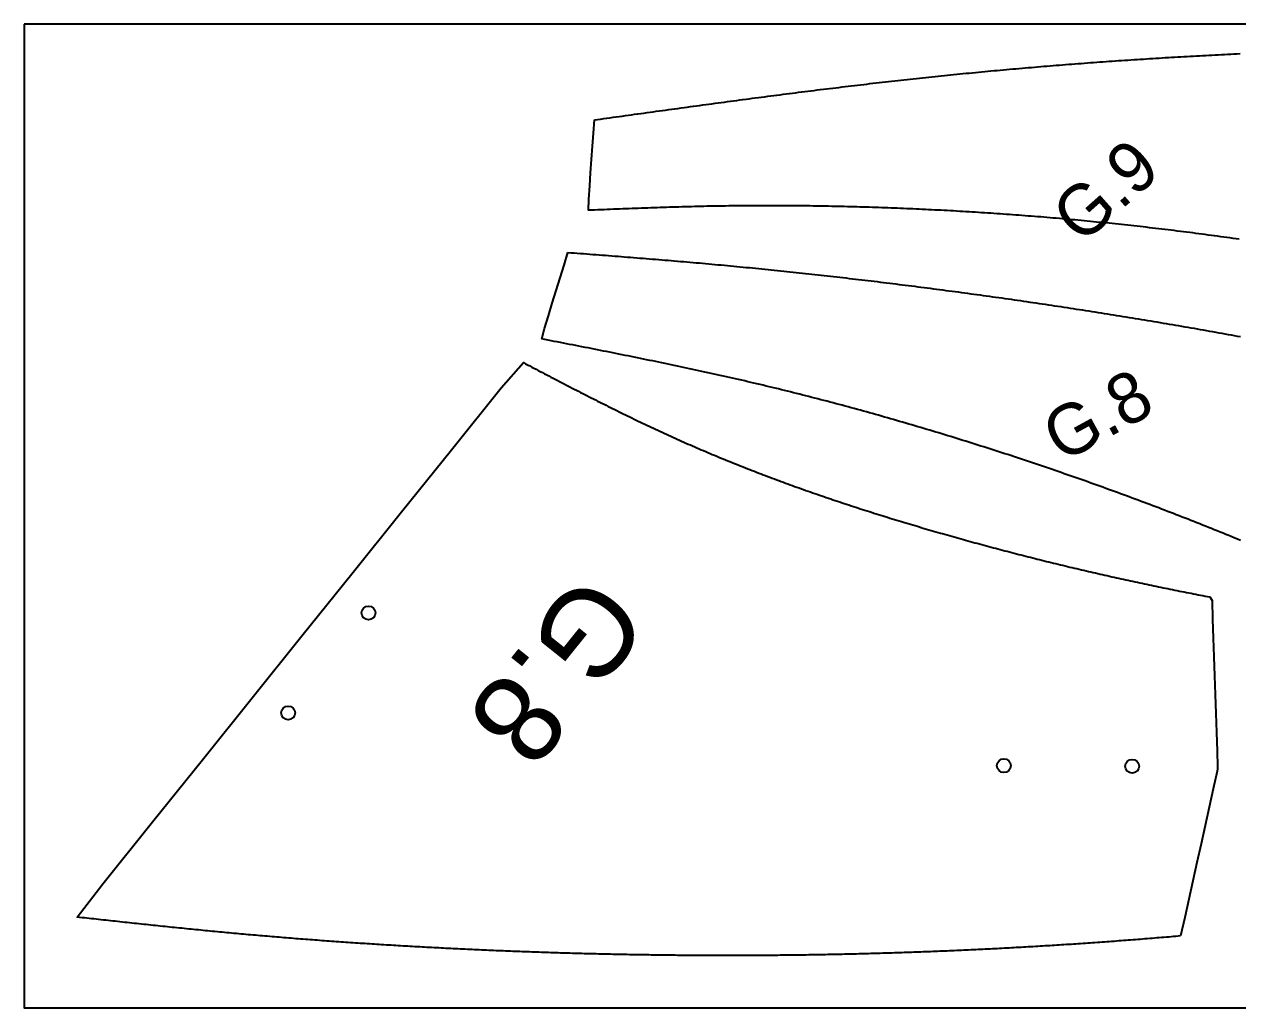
# Model space of a CAD drawing. Extents: x 2 to 322, y 1 to 49.
# Drawn here: x 228.1 to 284.9, y 0.7 to 46.7 of the extents above; entities that cross this region are included whole.
import ezdxf

# ---------------------------------------------------------------- set-up
doc = ezdxf.new("R2010")
doc.units = 0
doc.layers.get('0').update_dxf_attribs({"linetype": 'CONTINUOUS'})
for name, color, linetype in [('ANNOTATION', 7, 'CONTINUOUS'), ('CUT_SHEET', 1, 'CONTINUOUS'), ('DRILLING', 3, 'CONTINUOUS')]:
    doc.layers.add(name, color=color, linetype=linetype)
doc.styles.add('TW_CEN_MT', font='txt')

# ---------------------------------------------------------------- blocks, each defined once
blk = doc.blocks.new('*U13')
at = {"layer": 'ANNOTATION', "color": 7, "style": 'TW_CEN_MT'}
blk.add_text('G.8', height=4.1481, rotation=231.214, dxfattribs=at).set_placement((254.249, 21.288))
blk = doc.blocks.new('*U18')
at = {"layer": 'ANNOTATION', "color": 7, "style": 'TW_CEN_MT'}
blk.add_text('G.8', height=2.3704, rotation=28.6294, dxfattribs=at).set_placement((276.64, 26.202))
blk = doc.blocks.new('*U19')
at = {"layer": 'ANNOTATION', "color": 7, "style": 'TW_CEN_MT'}
blk.add_text('G.9', height=2.3704, rotation=41.4972, dxfattribs=at).set_placement((277.559, 36.39))

msp = doc.modelspace()

# ---------------------------------------------------------------- linework, layer by layer
for points in [[(254.789, 42.2698, 0), (254.934, 42.29, 0), (255.078, 42.3101, 0), (255.223, 42.3302, 0), (255.367, 42.3504, 0), (255.512, 42.3705, 0), (255.657, 42.3907, 0), (255.801, 42.4108, 0), (255.946, 42.4309, 0), (256.091, 42.451, 0), (256.235, 42.4711, 0), (256.38, 42.4912, 0), (256.525, 42.5113, 0), (256.669, 42.5314, 0), (256.814, 42.5515, 0), (256.959, 42.5715, 0), (257.103, 42.5916, 0), (257.248, 42.6116, 0), (257.393, 42.6316, 0), (257.537, 42.6516, 0), (257.682, 42.6716, 0), (257.827, 42.6916, 0), (257.971, 42.7116, 0), (258.116, 42.7315, 0), (258.261, 42.7514, 0), (258.405, 42.7713, 0), (258.55, 42.7912, 0), (258.695, 42.811, 0), (258.839, 42.8309, 0), (258.984, 42.8507, 0), (259.129, 42.8705, 0), (259.274, 42.8902, 0), (259.418, 42.91, 0), (259.563, 42.9297, 0), (259.708, 42.9494, 0), (259.852, 42.969, 0), (259.997, 42.9886, 0), (260.142, 43.0082, 0), (260.286, 43.0278, 0), (260.431, 43.0473, 0), (260.576, 43.0668, 0), (260.721, 43.0863, 0), (260.865, 43.1057, 0), (261.01, 43.1251, 0), (261.155, 43.1445, 0), (261.3, 43.1638, 0), (261.444, 43.1831, 0), (261.589, 43.2024, 0), (261.734, 43.2216, 0), (261.879, 43.2407, 0), (262.023, 43.2599, 0), (262.168, 43.279, 0), (262.313, 43.298, 0), (262.458, 43.317, 0), (262.602, 43.336, 0), (262.747, 43.3549, 0), (262.892, 43.3738, 0), (263.037, 43.3926, 0), (263.182, 43.4114, 0), (263.326, 43.4301, 0), (263.471, 43.4488, 0), (263.616, 43.4674, 0), (263.761, 43.486, 0), (263.906, 43.5046, 0), (264.051, 43.523, 0), (264.195, 43.5415, 0), (264.34, 43.5598, 0), (264.485, 43.5782, 0), (264.63, 43.5964, 0), (264.775, 43.6146, 0), (264.92, 43.6328, 0), (265.065, 43.6509, 0), (265.21, 43.6689, 0), (265.354, 43.6869, 0), (265.499, 43.7048, 0), (265.644, 43.7226, 0), (265.789, 43.7404, 0), (265.934, 43.7582, 0), (266.079, 43.7758, 0), (266.224, 43.7934, 0), (266.369, 43.811, 0), (266.514, 43.8284, 0), (266.659, 43.8458, 0), (266.804, 43.8632, 0), (266.949, 43.8804, 0), (267.094, 43.8976, 0), (267.239, 43.9147, 0), (267.384, 43.9318, 0), (267.529, 43.9488, 0), (267.674, 43.9657, 0), (267.819, 43.9825, 0), (267.964, 43.9993, 0), (268.109, 44.016, 0), (268.254, 44.0326, 0), (268.399, 44.0491, 0), (268.544, 44.0656, 0), (268.689, 44.082, 0), (268.834, 44.0983, 0), (268.979, 44.1145, 0), (269.124, 44.1306, 0), (269.269, 44.1467, 0), (269.415, 44.1626, 0), (269.56, 44.1785, 0), (269.705, 44.1943, 0), (269.85, 44.2101, 0), (269.995, 44.2257, 0), (270.14, 44.2412, 0), (270.285, 44.2567, 0), (270.431, 44.2721, 0), (270.576, 44.2874, 0), (270.721, 44.3025, 0), (270.866, 44.3176, 0), (271.011, 44.3327, 0), (271.157, 44.3476, 0), (271.302, 44.3624, 0), (271.447, 44.3771, 0), (271.592, 44.3918, 0), (271.738, 44.4063, 0), (271.883, 44.4208, 0), (272.028, 44.4351, 0), (272.174, 44.4494, 0), (272.319, 44.4636, 0), (272.464, 44.4777, 0), (272.61, 44.4917, 0), (272.755, 44.5056, 0), (272.9, 44.5194, 0), (273.046, 44.5332, 0), (273.191, 44.5468, 0), (273.336, 44.5604, 0), (273.482, 44.5738, 0), (273.627, 44.5872, 0), (273.773, 44.6005, 0), (273.918, 44.6137, 0), (274.063, 44.6268, 0), (274.209, 44.6398, 0), (274.354, 44.6528, 0), (274.5, 44.6656, 0), (274.645, 44.6783, 0), (274.791, 44.691, 0), (274.936, 44.7036, 0), (275.082, 44.7161, 0), (275.227, 44.7285, 0), (275.373, 44.7408, 0), (275.518, 44.753, 0), (275.664, 44.7652, 0), (275.809, 44.7772, 0), (275.955, 44.7892, 0), (276.1, 44.8011, 0), (276.246, 44.8129, 0), (276.391, 44.8246, 0), (276.537, 44.8362, 0), (276.682, 44.8477, 0), (276.828, 44.8592, 0), (276.974, 44.8705, 0), (277.119, 44.8818, 0), (277.265, 44.893, 0), (277.41, 44.9041, 0), (277.556, 44.9151, 0), (277.702, 44.9261, 0), (277.847, 44.9369, 0), (277.993, 44.9477, 0), (278.139, 44.9584, 0), (278.284, 44.969, 0), (278.43, 44.9795, 0), (278.576, 44.9899, 0), (278.721, 45.0003, 0), (278.867, 45.0105, 0), (279.013, 45.0207, 0), (279.158, 45.0308, 0), (279.304, 45.0408, 0), (279.45, 45.0507, 0), (279.595, 45.0606, 0), (279.741, 45.0704, 0), (279.887, 45.08, 0), (280.032, 45.0896, 0), (280.178, 45.0992, 0), (280.324, 45.1086, 0), (280.47, 45.1179, 0), (280.615, 45.1272, 0), (280.761, 45.1364, 0), (280.907, 45.1455, 0), (281.053, 45.1546, 0), (281.199, 45.1635, 0), (281.344, 45.1724, 0), (281.49, 45.1812, 0), (281.636, 45.1899, 0), (281.782, 45.1985, 0), (281.927, 45.207, 0), (282.073, 45.2155, 0), (282.219, 45.2239, 0), (282.365, 45.2322, 0), (282.511, 45.2404, 0), (282.656, 45.2486, 0), (282.802, 45.2566, 0), (282.948, 45.2646, 0), (283.094, 45.2726, 0), (283.24, 45.2804, 0), (283.386, 45.2881, 0), (283.532, 45.2958, 0), (283.677, 45.3034, 0), (283.823, 45.3109, 0), (283.969, 45.3184, 0), (284.115, 45.3257, 0), (284.261, 45.333, 0), (284.407, 45.3402, 0), (284.553, 45.3474, 0), (284.698, 45.3544, 0), (284.844, 45.3614, 0), (284.99, 45.3683, 0)], [(284.951, 36.6848, 0), (284.807, 36.7055, 0), (284.662, 36.7261, 0), (284.518, 36.7466, 0), (284.373, 36.7669, 0), (284.228, 36.7871, 0), (284.084, 36.8071, 0), (283.939, 36.827, 0), (283.794, 36.8467, 0), (283.65, 36.8663, 0), (283.505, 36.8858, 0), (283.36, 36.9051, 0), (283.215, 36.9242, 0), (283.07, 36.9433, 0), (282.926, 36.9622, 0), (282.781, 36.9809, 0), (282.636, 36.9995, 0), (282.491, 37.018, 0), (282.346, 37.0363, 0), (282.201, 37.0545, 0), (282.056, 37.0725, 0), (281.911, 37.0904, 0), (281.766, 37.1082, 0), (281.621, 37.1258, 0), (281.476, 37.1433, 0), (281.331, 37.1606, 0), (281.186, 37.1778, 0), (281.041, 37.1949, 0), (280.896, 37.2118, 0), (280.751, 37.2285, 0), (280.606, 37.2452, 0), (280.461, 37.2617, 0), (280.315, 37.278, 0), (280.17, 37.2943, 0), (280.025, 37.3103, 0), (279.88, 37.3263, 0), (279.735, 37.3421, 0), (279.59, 37.3577, 0), (279.444, 37.3733, 0), (279.299, 37.3886, 0), (279.154, 37.4039, 0), (279.008, 37.419, 0), (278.863, 37.434, 0), (278.718, 37.4488, 0), (278.573, 37.4635, 0), (278.427, 37.4781, 0), (278.282, 37.4925, 0), (278.136, 37.5068, 0), (277.991, 37.5209, 0), (277.846, 37.5349, 0), (277.7, 37.5488, 0), (277.555, 37.5625, 0), (277.409, 37.5761, 0), (277.264, 37.5896, 0), (277.119, 37.6029, 0), (276.973, 37.6161, 0), (276.828, 37.6291, 0), (276.682, 37.642, 0), (276.537, 37.6548, 0), (276.391, 37.6674, 0), (276.245, 37.68, 0), (276.1, 37.6923, 0), (275.954, 37.7046, 0), (275.809, 37.7167, 0), (275.663, 37.7286, 0), (275.518, 37.7405, 0), (275.372, 37.7521, 0), (275.226, 37.7637, 0), (275.081, 37.7751, 0), (274.935, 37.7864, 0), (274.789, 37.7976, 0), (274.644, 37.8086, 0), (274.498, 37.8195, 0), (274.352, 37.8302, 0), (274.207, 37.8408, 0), (274.061, 37.8513, 0), (273.915, 37.8617, 0), (273.77, 37.8719, 0), (273.624, 37.882, 0), (273.478, 37.8919, 0), (273.332, 37.9017, 0), (273.187, 37.9114, 0), (273.041, 37.921, 0), (272.895, 37.9304, 0), (272.749, 37.9397, 0), (272.604, 37.9488, 0), (272.458, 37.9579, 0), (272.312, 37.9668, 0), (272.166, 37.9755, 0), (272.02, 37.9841, 0), (271.875, 37.9926, 0), (271.729, 38.001, 0), (271.583, 38.0092, 0), (271.437, 38.0173, 0), (271.291, 38.0253, 0), (271.145, 38.0331, 0), (270.999, 38.0408, 0), (270.854, 38.0484, 0), (270.708, 38.0558, 0), (270.562, 38.0631, 0), (270.416, 38.0703, 0), (270.27, 38.0774, 0), (270.124, 38.0843, 0), (269.978, 38.0911, 0), (269.832, 38.0977, 0), (269.686, 38.1043, 0), (269.54, 38.1107, 0), (269.395, 38.1169, 0), (269.249, 38.1231, 0), (269.103, 38.1291, 0), (268.957, 38.1349, 0), (268.811, 38.1407, 0), (268.665, 38.1463, 0), (268.519, 38.1517, 0), (268.373, 38.1571, 0), (268.227, 38.1623, 0), (268.081, 38.1673, 0), (267.935, 38.1723, 0), (267.789, 38.1771, 0), (267.643, 38.1817, 0), (267.497, 38.1862, 0), (267.351, 38.1906, 0), (267.205, 38.1949, 0), (267.059, 38.199, 0), (266.913, 38.203, 0), (266.767, 38.2068, 0), (266.621, 38.2105, 0), (266.475, 38.214, 0), (266.329, 38.2175, 0), (266.183, 38.2207, 0), (266.037, 38.2239, 0), (265.891, 38.2269, 0), (265.745, 38.2297, 0), (265.599, 38.2324, 0), (265.453, 38.235, 0), (265.307, 38.2374, 0), (265.161, 38.2397, 0), (265.015, 38.2419, 0), (264.869, 38.2439, 0), (264.723, 38.2457, 0), (264.577, 38.2475, 0), (264.431, 38.249, 0), (264.285, 38.2505, 0), (264.139, 38.2517, 0), (263.993, 38.2529, 0), (263.847, 38.2539, 0), (263.701, 38.2547, 0), (263.555, 38.2554, 0), (263.409, 38.256, 0), (263.263, 38.2564, 0), (263.117, 38.2566, 0), (262.971, 38.2568, 0), (262.824, 38.2567, 0), (262.678, 38.2565, 0), (262.532, 38.2562, 0), (262.386, 38.2557, 0), (262.24, 38.2551, 0), (262.094, 38.2543, 0), (261.948, 38.2534, 0), (261.802, 38.2523, 0), (261.656, 38.2511, 0), (261.51, 38.2497, 0), (261.364, 38.2481, 0), (261.218, 38.2464, 0), (261.072, 38.2446, 0), (260.926, 38.2426, 0), (260.78, 38.2405, 0), (260.634, 38.2381, 0), (260.488, 38.2357, 0), (260.342, 38.2331, 0), (260.196, 38.2303, 0), (260.05, 38.2274, 0), (259.905, 38.2243, 0), (259.759, 38.2211, 0), (259.613, 38.2177, 0), (259.467, 38.2142, 0), (259.321, 38.2106, 0), (259.175, 38.2068, 0), (259.029, 38.2029, 0), (258.883, 38.1989, 0), (258.737, 38.1948, 0), (258.591, 38.1905, 0), (258.445, 38.1862, 0), (258.299, 38.1817, 0), (258.153, 38.1771, 0), (258.007, 38.1724, 0), (257.861, 38.1676, 0), (257.715, 38.1628, 0), (257.569, 38.1578, 0), (257.423, 38.1528, 0), (257.278, 38.1477, 0), (257.132, 38.1425, 0), (256.986, 38.1372, 0), (256.84, 38.1319, 0), (256.694, 38.1265, 0), (256.548, 38.121, 0), (256.402, 38.1155, 0), (256.256, 38.1099, 0), (256.11, 38.1043, 0), (255.964, 38.0987, 0), (255.818, 38.093, 0), (255.672, 38.0872, 0), (255.527, 38.0815, 0), (255.381, 38.0757, 0), (255.235, 38.0698, 0), (255.089, 38.064, 0), (254.943, 38.0581, 0), (254.797, 38.0523, 0), (254.651, 38.0464, 0), (254.505, 38.0405, 0), (254.521, 38.5639, 0), (254.566, 39.1815, 0), (254.61, 39.7992, 0), (254.655, 40.4168, 0), (254.7, 41.0345, 0), (254.744, 41.6522, 0), (254.789, 42.2698, 0)], [(285.011, 22.6018, 0), (284.875, 22.6577, 0), (284.739, 22.7136, 0), (284.603, 22.7692, 0), (284.467, 22.8247, 0), (284.331, 22.8801, 0), (284.195, 22.9354, 0), (284.058, 22.9905, 0), (283.922, 23.0455, 0), (283.786, 23.1004, 0), (283.649, 23.1551, 0), (283.513, 23.2097, 0), (283.376, 23.2642, 0), (283.24, 23.3185, 0), (283.103, 23.3727, 0), (282.967, 23.4268, 0), (282.83, 23.4807, 0), (282.693, 23.5345, 0), (282.556, 23.5882, 0), (282.42, 23.6417, 0), (282.283, 23.6951, 0), (282.146, 23.7483, 0), (282.009, 23.8015, 0), (281.872, 23.8545, 0), (281.735, 23.9073, 0), (281.597, 23.9601, 0), (281.46, 24.0127, 0), (281.323, 24.0651, 0), (281.186, 24.1175, 0), (281.048, 24.1697, 0), (280.911, 24.2217, 0), (280.773, 24.2737, 0), (280.636, 24.3255, 0), (280.498, 24.3771, 0), (280.361, 24.4287, 0), (280.223, 24.4801, 0), (280.085, 24.5314, 0), (279.948, 24.5825, 0), (279.81, 24.6335, 0), (279.672, 24.6844, 0), (279.534, 24.7351, 0), (279.396, 24.7858, 0), (279.258, 24.8362, 0), (279.12, 24.8866, 0), (278.982, 24.9368, 0), (278.844, 24.9869, 0), (278.706, 25.0368, 0), (278.567, 25.0867, 0), (278.429, 25.1364, 0), (278.291, 25.1859, 0), (278.152, 25.2354, 0), (278.014, 25.2847, 0), (277.876, 25.3338, 0), (277.737, 25.3829, 0), (277.598, 25.4318, 0), (277.46, 25.4806, 0), (277.321, 25.5292, 0), (277.183, 25.5777, 0), (277.044, 25.6261, 0), (276.905, 25.6743, 0), (276.766, 25.7225, 0), (276.627, 25.7705, 0), (276.488, 25.8183, 0), (276.349, 25.8661, 0), (276.21, 25.9137, 0), (276.071, 25.9611, 0), (275.932, 26.0085, 0), (275.793, 26.0557, 0), (275.654, 26.1028, 0), (275.515, 26.1497, 0), (275.375, 26.1965, 0), (275.236, 26.2432, 0), (275.097, 26.2898, 0), (274.957, 26.3362, 0), (274.818, 26.3825, 0), (274.678, 26.4287, 0), (274.539, 26.4747, 0), (274.399, 26.5206, 0), (274.26, 26.5664, 0), (274.12, 26.612, 0), (273.98, 26.6576, 0), (273.841, 26.703, 0), (273.701, 26.7482, 0), (273.561, 26.7934, 0), (273.421, 26.8384, 0), (273.281, 26.8832, 0), (273.141, 26.928, 0), (273.001, 26.9726, 0), (272.861, 27.0171, 0), (272.721, 27.0615, 0), (272.581, 27.1057, 0), (272.441, 27.1498, 0), (272.301, 27.1938, 0), (272.16, 27.2376, 0), (272.02, 27.2813, 0), (271.88, 27.3249, 0), (271.74, 27.3684, 0), (271.599, 27.4117, 0), (271.459, 27.4549, 0), (271.318, 27.498, 0), (271.178, 27.5409, 0), (271.037, 27.5837, 0), (270.897, 27.6264, 0), (270.756, 27.669, 0), (270.615, 27.7114, 0), (270.475, 27.7537, 0), (270.334, 27.7958, 0), (270.193, 27.8379, 0), (270.052, 27.8797, 0), (269.912, 27.9215, 0), (269.771, 27.9631, 0), (269.63, 28.0046, 0), (269.489, 28.0459, 0), (269.348, 28.0871, 0), (269.207, 28.1282, 0), (269.066, 28.1691, 0), (268.925, 28.2099, 0), (268.783, 28.2506, 0), (268.642, 28.2911, 0), (268.501, 28.3315, 0), (268.36, 28.3717, 0), (268.219, 28.4118, 0), (268.077, 28.4517, 0), (267.936, 28.4915, 0), (267.794, 28.5312, 0), (267.653, 28.5707, 0), (267.511, 28.61, 0), (267.37, 28.6492, 0), (267.228, 28.6883, 0), (267.087, 28.7272, 0), (266.945, 28.766, 0), (266.803, 28.8046, 0), (266.662, 28.8431, 0), (266.52, 28.8814, 0), (266.378, 28.9196, 0), (266.236, 28.9576, 0), (266.094, 28.9955, 0), (265.952, 29.0332, 0), (265.81, 29.0708, 0), (265.668, 29.1082, 0), (265.526, 29.1454, 0), (265.384, 29.1825, 0), (265.242, 29.2195, 0), (265.1, 29.2563, 0), (264.958, 29.2929, 0), (264.816, 29.3294, 0), (264.673, 29.3657, 0), (264.531, 29.4019, 0), (264.389, 29.4379, 0), (264.246, 29.4737, 0), (264.104, 29.5094, 0), (263.961, 29.5449, 0), (263.819, 29.5803, 0), (263.676, 29.6155, 0), (263.534, 29.6505, 0), (263.391, 29.6854, 0), (263.249, 29.7201, 0), (263.106, 29.7546, 0), (262.963, 29.789, 0), (262.82, 29.8232, 0), (262.678, 29.8572, 0), (262.535, 29.8911, 0), (262.392, 29.9248, 0), (262.249, 29.9584, 0), (262.106, 29.9918, 0), (261.963, 30.0251, 0), (261.82, 30.0582, 0), (261.677, 30.0912, 0), (261.534, 30.124, 0), (261.391, 30.1567, 0), (261.248, 30.1892, 0), (261.104, 30.2216, 0), (260.961, 30.2539, 0), (260.818, 30.286, 0), (260.675, 30.318, 0), (260.531, 30.3499, 0), (260.388, 30.3816, 0), (260.245, 30.4133, 0), (260.101, 30.4448, 0), (259.958, 30.4761, 0), (259.814, 30.5074, 0), (259.671, 30.5386, 0), (259.527, 30.5696, 0), (259.384, 30.6005, 0), (259.24, 30.6313, 0), (259.097, 30.662, 0), (258.953, 30.6926, 0), (258.809, 30.7231, 0), (258.666, 30.7535, 0), (258.522, 30.7838, 0), (258.378, 30.814, 0), (258.235, 30.8441, 0), (258.091, 30.8742, 0), (257.947, 30.9041, 0), (257.803, 30.9339, 0), (257.66, 30.9637, 0), (257.516, 30.9934, 0), (257.372, 31.023, 0), (257.228, 31.0525, 0), (257.084, 31.0819, 0), (256.94, 31.1113, 0), (256.796, 31.1406, 0), (256.652, 31.1698, 0), (256.508, 31.199, 0), (256.365, 31.2281, 0), (256.221, 31.2571, 0), (256.077, 31.2861, 0), (255.933, 31.315, 0), (255.789, 31.3438, 0), (255.645, 31.3727, 0), (255.5, 31.4014, 0), (255.356, 31.4301, 0), (255.212, 31.4588, 0), (255.068, 31.4874, 0), (254.924, 31.516, 0), (254.78, 31.5445, 0), (254.636, 31.573, 0), (254.492, 31.6014, 0), (254.348, 31.6298, 0), (254.204, 31.6582, 0), (254.06, 31.6866, 0), (253.915, 31.7149, 0), (253.771, 31.7432, 0), (253.627, 31.7715, 0), (253.483, 31.7998, 0), (253.339, 31.828, 0), (253.195, 31.8563, 0), (253.05, 31.8845, 0), (252.906, 31.9127, 0), (252.762, 31.9409, 0), (252.618, 31.9691, 0), (252.474, 31.9973, 0), (252.33, 32.0255, 0), (252.45, 32.5114, 0), (252.633, 33.1046, 0), (252.816, 33.6978, 0), (252.999, 34.291, 0), (253.182, 34.8843, 0), (253.365, 35.4775, 0), (253.548, 36.0707, 0)], [(253.548, 36.0707, 0), (253.694, 36.0596, 0), (253.84, 36.0484, 0), (253.987, 36.0373, 0), (254.133, 36.0261, 0), (254.28, 36.0149, 0), (254.426, 36.0037, 0), (254.573, 35.9925, 0), (254.719, 35.9813, 0), (254.865, 35.9701, 0), (255.012, 35.9589, 0), (255.158, 35.9476, 0), (255.305, 35.9363, 0), (255.451, 35.925, 0), (255.597, 35.9137, 0), (255.744, 35.9023, 0), (255.89, 35.8909, 0), (256.037, 35.8795, 0), (256.183, 35.8681, 0), (256.329, 35.8566, 0), (256.476, 35.845, 0), (256.622, 35.8334, 0), (256.769, 35.8218, 0), (256.915, 35.8102, 0), (257.061, 35.7985, 0), (257.208, 35.7867, 0), (257.354, 35.7749, 0), (257.5, 35.763, 0), (257.647, 35.7511, 0), (257.793, 35.7391, 0), (257.939, 35.7271, 0), (258.086, 35.715, 0), (258.232, 35.7028, 0), (258.379, 35.6906, 0), (258.525, 35.6783, 0), (258.671, 35.666, 0), (258.817, 35.6536, 0), (258.964, 35.641, 0), (259.11, 35.6285, 0), (259.256, 35.6158, 0), (259.403, 35.6031, 0), (259.549, 35.5903, 0), (259.695, 35.5774, 0), (259.841, 35.5644, 0), (259.988, 35.5513, 0), (260.134, 35.5382, 0), (260.28, 35.5249, 0), (260.426, 35.5116, 0), (260.573, 35.4982, 0), (260.719, 35.4847, 0), (260.865, 35.4711, 0), (261.011, 35.4574, 0), (261.157, 35.4437, 0), (261.304, 35.4298, 0), (261.45, 35.4159, 0), (261.596, 35.4019, 0), (261.742, 35.3878, 0), (261.888, 35.3736, 0), (262.035, 35.3593, 0), (262.181, 35.345, 0), (262.327, 35.3306, 0), (262.473, 35.3161, 0), (262.619, 35.3015, 0), (262.765, 35.2868, 0), (262.911, 35.272, 0), (263.057, 35.2572, 0), (263.203, 35.2422, 0), (263.349, 35.2272, 0), (263.496, 35.2121, 0), (263.642, 35.1969, 0), (263.788, 35.1817, 0), (263.934, 35.1663, 0), (264.08, 35.1509, 0), (264.226, 35.1354, 0), (264.372, 35.1198, 0), (264.518, 35.1041, 0), (264.664, 35.0884, 0), (264.81, 35.0726, 0), (264.956, 35.0566, 0), (265.102, 35.0407, 0), (265.248, 35.0246, 0), (265.394, 35.0084, 0), (265.54, 34.9922, 0), (265.686, 34.9759, 0), (265.832, 34.9595, 0), (265.977, 34.943, 0), (266.123, 34.9265, 0), (266.269, 34.9098, 0), (266.415, 34.8931, 0), (266.561, 34.8763, 0), (266.707, 34.8594, 0), (266.853, 34.8425, 0), (266.999, 34.8255, 0), (267.145, 34.8084, 0), (267.29, 34.7912, 0), (267.436, 34.7739, 0), (267.582, 34.7566, 0), (267.728, 34.7392, 0), (267.874, 34.7217, 0), (268.02, 34.7041, 0), (268.165, 34.6865, 0), (268.311, 34.6687, 0), (268.457, 34.6509, 0), (268.603, 34.633, 0), (268.748, 34.6151, 0), (268.894, 34.5971, 0), (269.04, 34.579, 0), (269.186, 34.5608, 0), (269.331, 34.5425, 0), (269.477, 34.5242, 0), (269.623, 34.5058, 0), (269.769, 34.4873, 0), (269.914, 34.4687, 0), (270.06, 34.4501, 0), (270.206, 34.4314, 0), (270.351, 34.4126, 0), (270.497, 34.3937, 0), (270.642, 34.3748, 0), (270.788, 34.3558, 0), (270.934, 34.3367, 0), (271.079, 34.3175, 0), (271.225, 34.2983, 0), (271.371, 34.279, 0), (271.516, 34.2596, 0), (271.662, 34.2402, 0), (271.807, 34.2207, 0), (271.953, 34.2011, 0), (272.098, 34.1814, 0), (272.244, 34.1616, 0), (272.389, 34.1418, 0), (272.535, 34.122, 0), (272.68, 34.102, 0), (272.826, 34.082, 0), (272.971, 34.0619, 0), (273.117, 34.0417, 0), (273.262, 34.0214, 0), (273.408, 34.0011, 0), (273.553, 33.9807, 0), (273.699, 33.9603, 0), (273.844, 33.9398, 0), (273.99, 33.9192, 0), (274.135, 33.8985, 0), (274.28, 33.8777, 0), (274.426, 33.8569, 0), (274.571, 33.836, 0), (274.716, 33.8151, 0), (274.862, 33.794, 0), (275.007, 33.7729, 0), (275.152, 33.7517, 0), (275.298, 33.7305, 0), (275.443, 33.7091, 0), (275.588, 33.6877, 0), (275.734, 33.6663, 0), (275.879, 33.6447, 0), (276.024, 33.6231, 0), (276.169, 33.6014, 0), (276.315, 33.5796, 0), (276.46, 33.5578, 0), (276.605, 33.5358, 0), (276.75, 33.5138, 0), (276.896, 33.4918, 0), (277.041, 33.4696, 0), (277.186, 33.4474, 0), (277.331, 33.4251, 0), (277.476, 33.4028, 0), (277.621, 33.3803, 0), (277.766, 33.3578, 0), (277.912, 33.3352, 0), (278.057, 33.3125, 0), (278.202, 33.2898, 0), (278.347, 33.267, 0), (278.492, 33.2441, 0), (278.637, 33.2211, 0), (278.782, 33.1981, 0), (278.927, 33.175, 0), (279.072, 33.1518, 0), (279.217, 33.1285, 0), (279.362, 33.1051, 0), (279.507, 33.0817, 0), (279.652, 33.0582, 0), (279.797, 33.0346, 0), (279.942, 33.011, 0), (280.087, 32.9872, 0), (280.232, 32.9634, 0), (280.377, 32.9395, 0), (280.521, 32.9156, 0), (280.666, 32.8915, 0), (280.811, 32.8674, 0), (280.956, 32.8432, 0), (281.101, 32.8189, 0), (281.246, 32.7946, 0), (281.391, 32.7702, 0), (281.535, 32.7457, 0), (281.68, 32.7211, 0), (281.825, 32.6964, 0), (281.97, 32.6717, 0), (282.114, 32.6469, 0), (282.259, 32.622, 0), (282.404, 32.597, 0), (282.549, 32.5719, 0), (282.693, 32.5468, 0), (282.838, 32.5216, 0), (282.983, 32.4963, 0), (283.127, 32.4709, 0), (283.272, 32.4455, 0), (283.416, 32.4199, 0), (283.561, 32.3943, 0), (283.706, 32.3686, 0), (283.85, 32.3429, 0), (283.995, 32.317, 0), (284.139, 32.2911, 0), (284.284, 32.2651, 0), (284.428, 32.239, 0), (284.573, 32.2128, 0), (284.717, 32.1866, 0), (284.862, 32.1602, 0), (285.006, 32.1338, 0)], [(282.211, 4.09867, 0), (282.1, 4.08902, 0), (281.989, 4.07943, 0), (281.877, 4.06989, 0), (281.766, 4.06039, 0), (281.655, 4.05095, 0), (281.543, 4.04156, 0), (281.432, 4.03222, 0), (281.321, 4.02293, 0), (281.209, 4.0137, 0), (281.098, 4.00451, 0), (280.987, 3.99537, 0), (280.876, 3.98629, 0), (280.764, 3.97726, 0), (280.653, 3.96827, 0), (280.541, 3.95934, 0), (280.43, 3.95046, 0), (280.319, 3.94163, 0), (280.207, 3.93285, 0), (280.096, 3.92413, 0), (279.985, 3.91545, 0), (279.873, 3.90682, 0), (279.762, 3.89825, 0), (279.651, 3.88973, 0), (279.539, 3.88125, 0), (279.428, 3.87283, 0), (279.316, 3.86446, 0), (279.205, 3.85614, 0), (279.094, 3.84788, 0), (278.982, 3.83966, 0), (278.871, 3.83149, 0), (278.759, 3.82338, 0), (278.648, 3.81531, 0), (278.537, 3.8073, 0), (278.425, 3.79934, 0), (278.314, 3.79143, 0), (278.202, 3.78357, 0), (278.091, 3.77576, 0), (277.98, 3.768, 0), (277.868, 3.76029, 0), (277.757, 3.75264, 0), (277.645, 3.74503, 0), (277.534, 3.73748, 0), (277.422, 3.72998, 0), (277.311, 3.72253, 0), (277.199, 3.71512, 0), (277.088, 3.70778, 0), (276.976, 3.70048, 0), (276.865, 3.69323, 0), (276.754, 3.68603, 0), (276.642, 3.67889, 0), (276.531, 3.67179, 0), (276.419, 3.66475, 0), (276.308, 3.65776, 0), (276.196, 3.65082, 0), (276.085, 3.64393, 0), (275.973, 3.63709, 0), (275.862, 3.6303, 0), (275.75, 3.62356, 0), (275.639, 3.61688, 0), (275.527, 3.61024, 0), (275.416, 3.60366, 0), (275.304, 3.59712, 0), (275.193, 3.59064, 0), (275.081, 3.58421, 0), (274.97, 3.57783, 0), (274.858, 3.5715, 0), (274.747, 3.56522, 0), (274.635, 3.559, 0), (274.523, 3.55282, 0), (274.412, 3.5467, 0), (274.3, 3.54062, 0), (274.189, 3.5346, 0), (274.077, 3.52863, 0), (273.966, 3.52271, 0), (273.854, 3.51684, 0), (273.743, 3.51102, 0), (273.631, 3.50525, 0), (273.52, 3.49954, 0), (273.408, 3.49387, 0), (273.296, 3.48826, 0), (273.185, 3.48269, 0), (273.073, 3.47718, 0), (272.962, 3.47172, 0), (272.85, 3.46631, 0), (272.739, 3.46095, 0), (272.627, 3.45564, 0), (272.515, 3.45039, 0), (272.404, 3.44518, 0), (272.292, 3.44003, 0), (272.181, 3.43492, 0), (272.069, 3.42987, 0), (271.958, 3.42487, 0), (271.846, 3.41992, 0), (271.734, 3.41502, 0), (271.623, 3.41017, 0), (271.511, 3.40537, 0), (271.4, 3.40063, 0), (271.288, 3.39593, 0), (271.176, 3.39129, 0), (271.065, 3.38669, 0), (270.953, 3.38215, 0), (270.841, 3.37766, 0), (270.73, 3.37322, 0), (270.618, 3.36883, 0), (270.507, 3.36449, 0), (270.395, 3.3602, 0), (270.283, 3.35597, 0), (270.172, 3.35178, 0), (270.06, 3.34765, 0), (269.949, 3.34357, 0), (269.837, 3.33953, 0), (269.725, 3.33555, 0), (269.614, 3.33162, 0), (269.502, 3.32774, 0), (269.39, 3.32392, 0), (269.279, 3.32014, 0), (269.167, 3.31641, 0), (269.055, 3.31274, 0), (268.944, 3.30912, 0), (268.832, 3.30554, 0), (268.72, 3.30202, 0), (268.609, 3.29855, 0), (268.497, 3.29513, 0), (268.386, 3.29176, 0), (268.274, 3.28845, 0), (268.162, 3.28518, 0), (268.051, 3.28197, 0), (267.939, 3.2788, 0), (267.827, 3.27569, 0), (267.716, 3.27263, 0), (267.604, 3.26962, 0), (267.492, 3.26666, 0), (267.381, 3.26375, 0), (267.269, 3.26089, 0), (267.157, 3.25808, 0), (267.046, 3.25533, 0), (266.934, 3.25262, 0), (266.822, 3.24997, 0), (266.711, 3.24737, 0), (266.599, 3.24482, 0), (266.487, 3.24232, 0), (266.376, 3.23987, 0), (266.264, 3.23747, 0), (266.152, 3.23512, 0), (266.041, 3.23282, 0), (265.929, 3.23058, 0), (265.817, 3.22839, 0), (265.706, 3.22624, 0), (265.594, 3.22415, 0), (265.482, 3.22211, 0), (265.371, 3.22012, 0), (265.259, 3.21818, 0), (265.147, 3.21629, 0), (265.035, 3.21446, 0), (264.924, 3.21267, 0), (264.812, 3.21094, 0), (264.7, 3.20925, 0), (264.589, 3.20762, 0), (264.477, 3.20604, 0), (264.365, 3.20451, 0), (264.254, 3.20303, 0), (264.142, 3.2016, 0), (264.03, 3.20022, 0), (263.919, 3.1989, 0), (263.807, 3.19762, 0), (263.695, 3.1964, 0), (263.584, 3.19522, 0), (263.472, 3.1941, 0), (263.36, 3.19302, 0), (263.248, 3.192, 0), (263.137, 3.19103, 0), (263.025, 3.19011, 0), (262.913, 3.18924, 0), (262.802, 3.18842, 0), (262.69, 3.18765, 0), (262.578, 3.18693, 0), (262.467, 3.18626, 0), (262.355, 3.18564, 0), (262.243, 3.18507, 0), (262.132, 3.18455, 0), (262.02, 3.18408, 0), (261.908, 3.18367, 0), (261.796, 3.1833, 0), (261.685, 3.18298, 0), (261.573, 3.18271, 0), (261.461, 3.1825, 0), (261.35, 3.18233, 0), (261.238, 3.18221, 0), (261.126, 3.18214, 0), (261.015, 3.18212, 0), (260.903, 3.18216, 0), (260.791, 3.18224, 0), (260.679, 3.18237, 0), (260.568, 3.18255, 0), (260.456, 3.18278, 0), (260.344, 3.18306, 0), (260.233, 3.18339, 0), (260.121, 3.18377, 0), (260.009, 3.1842, 0), (259.898, 3.18468, 0), (259.786, 3.18521, 0), (259.674, 3.18579, 0), (259.563, 3.18642, 0), (259.451, 3.18709, 0), (259.339, 3.18782, 0), (259.227, 3.18859, 0), (259.116, 3.18942, 0), (259.004, 3.19029, 0), (258.892, 3.19121, 0), (258.781, 3.19219, 0), (258.669, 3.19321, 0), (258.557, 3.19428, 0), (258.446, 3.1954, 0), (258.334, 3.19657, 0), (258.222, 3.19778, 0), (258.111, 3.19905, 0), (257.999, 3.20036, 0), (257.887, 3.20173, 0), (257.775, 3.20314, 0), (257.664, 3.2046, 0), (257.552, 3.20611, 0), (257.44, 3.20767, 0), (257.329, 3.20928, 0), (257.217, 3.21094, 0), (257.105, 3.21264, 0), (256.994, 3.2144, 0), (256.882, 3.2162, 0), (256.77, 3.21805, 0), (256.659, 3.21995, 0), (256.547, 3.22189, 0), (256.435, 3.22389, 0), (256.324, 3.22593, 0), (256.212, 3.22803, 0), (256.1, 3.23017, 0), (255.989, 3.23236, 0), (255.877, 3.23459, 0), (255.765, 3.23688, 0), (255.654, 3.23921, 0), (255.542, 3.24159, 0), (255.43, 3.24402, 0), (255.319, 3.2465, 0), (255.207, 3.24903, 0), (255.095, 3.2516, 0), (254.984, 3.25422, 0), (254.872, 3.25689, 0), (254.76, 3.25961, 0), (254.649, 3.26237, 0), (254.537, 3.26518, 0), (254.425, 3.26804, 0), (254.314, 3.27095, 0), (254.202, 3.27391, 0), (254.09, 3.27691, 0), (253.979, 3.27996, 0), (253.867, 3.28306, 0), (253.755, 3.2862, 0), (253.644, 3.2894, 0), (253.532, 3.29264, 0), (253.42, 3.29593, 0), (253.309, 3.29926, 0), (253.197, 3.30264, 0), (253.085, 3.30607, 0), (252.974, 3.30955, 0), (252.862, 3.31308, 0), (252.75, 3.31665, 0), (252.639, 3.32027, 0), (252.527, 3.32393, 0), (252.416, 3.32764, 0), (252.304, 3.3314, 0), (252.192, 3.33521, 0), (252.081, 3.33906, 0), (251.969, 3.34296, 0), (251.857, 3.34691, 0), (251.746, 3.35091, 0), (251.634, 3.35495, 0), (251.523, 3.35904, 0), (251.411, 3.36317, 0), (251.299, 3.36735, 0), (251.188, 3.37158, 0), (251.076, 3.37585, 0), (250.964, 3.38017, 0), (250.853, 3.38454, 0), (250.741, 3.38896, 0), (250.63, 3.39342, 0), (250.518, 3.39792, 0), (250.406, 3.40248, 0), (250.295, 3.40708, 0), (250.183, 3.41172, 0), (250.072, 3.41642, 0), (249.96, 3.42115, 0), (249.848, 3.42594, 0), (249.737, 3.43077, 0), (249.625, 3.43565, 0), (249.514, 3.44057, 0), (249.402, 3.44554, 0), (249.29, 3.45055, 0), (249.179, 3.45562, 0), (249.067, 3.46072, 0), (248.956, 3.46588, 0), (248.844, 3.47108, 0), (248.732, 3.47633, 0), (248.621, 3.48162, 0), (248.509, 3.48696, 0), (248.398, 3.49235, 0), (248.286, 3.49778, 0), (248.175, 3.50327, 0), (248.063, 3.5088, 0), (247.951, 3.51437, 0), (247.84, 3.52, 0), (247.728, 3.52567, 0), (247.617, 3.53138, 0), (247.505, 3.53715, 0), (247.394, 3.54296, 0), (247.282, 3.54882, 0), (247.171, 3.55473, 0), (247.059, 3.56069, 0), (246.948, 3.56669, 0), (246.836, 3.57275, 0), (246.724, 3.57885, 0), (246.613, 3.585, 0), (246.501, 3.59119, 0), (246.39, 3.59744, 0), (246.278, 3.60373, 0), (246.167, 3.61008, 0), (246.055, 3.61647, 0), (245.944, 3.62291, 0), (245.832, 3.6294, 0), (245.721, 3.63593, 0), (245.609, 3.64252, 0), (245.498, 3.64916, 0), (245.386, 3.65584, 0), (245.275, 3.66258, 0), (245.163, 3.66936, 0), (245.052, 3.67619, 0), (244.94, 3.68307, 0), (244.829, 3.69, 0), (244.717, 3.69699, 0), (244.606, 3.70402, 0), (244.494, 3.7111, 0), (244.383, 3.71823, 0), (244.272, 3.72541, 0), (244.16, 3.73264, 0), (244.049, 3.73992, 0), (243.937, 3.74725, 0), (243.826, 3.75463, 0), (243.714, 3.76206, 0), (243.603, 3.76955, 0), (243.491, 3.77708, 0), (243.38, 3.78466, 0), (243.269, 3.79229, 0), (243.157, 3.79998, 0), (243.046, 3.80772, 0), (242.934, 3.8155, 0), (242.823, 3.82334, 0), (242.711, 3.83123, 0), (242.6, 3.83917, 0), (242.489, 3.84716, 0), (242.377, 3.8552, 0), (242.266, 3.8633, 0), (242.154, 3.87144, 0), (242.043, 3.87964, 0), (241.932, 3.88789, 0), (241.82, 3.89619, 0), (241.709, 3.90454, 0), (241.598, 3.91295, 0), (241.486, 3.9214, 0), (241.375, 3.92991, 0), (241.263, 3.93847, 0), (241.152, 3.94709, 0), (241.041, 3.95575, 0), (240.929, 3.96447, 0), (240.818, 3.97324, 0), (240.707, 3.98206, 0), (240.595, 3.99094, 0), (240.484, 3.99987, 0), (240.373, 4.00885, 0), (240.261, 4.01789, 0), (240.15, 4.02697, 0), (240.039, 4.03612, 0), (239.927, 4.04531, 0), (239.816, 4.05456, 0), (239.705, 4.06386, 0), (239.594, 4.07321, 0), (239.482, 4.08262, 0), (239.371, 4.09208, 0), (239.26, 4.1016, 0), (239.148, 4.11117, 0), (239.037, 4.12079, 0), (238.926, 4.13047, 0), (238.815, 4.1402, 0), (238.703, 4.14998, 0), (238.592, 4.15982, 0), (238.481, 4.16972, 0), (238.37, 4.17967, 0), (238.258, 4.18967, 0), (238.147, 4.19973, 0), (238.036, 4.20984, 0), (237.925, 4.22001, 0), (237.814, 4.23023, 0), (237.702, 4.2405, 0), (237.591, 4.25083, 0), (237.48, 4.26122, 0), (237.369, 4.27166, 0), (237.258, 4.28216, 0), (237.146, 4.2927, 0), (237.035, 4.3033, 0), (236.924, 4.31395, 0), (236.813, 4.32465, 0), (236.702, 4.3354, 0), (236.591, 4.3462, 0), (236.479, 4.35704, 0), (236.368, 4.36793, 0), (236.257, 4.37887, 0), (236.146, 4.38986, 0), (236.035, 4.40089, 0), (235.924, 4.41196, 0), (235.813, 4.42308, 0), (235.702, 4.43424, 0), (235.59, 4.44544, 0), (235.479, 4.45668, 0), (235.368, 4.46796, 0), (235.257, 4.47928, 0), (235.146, 4.49064, 0), (235.035, 4.50203, 0), (234.924, 4.51347, 0), (234.813, 4.52493, 0), (234.702, 4.53644, 0), (234.591, 4.54798, 0), (234.479, 4.55955, 0), (234.368, 4.57115, 0), (234.257, 4.58279, 0), (234.146, 4.59446, 0), (234.035, 4.60616, 0), (233.924, 4.61789, 0), (233.813, 4.62964, 0), (233.702, 4.64143, 0), (233.591, 4.65324, 0), (233.48, 4.66508, 0), (233.369, 4.67695, 0), (233.258, 4.68884, 0), (233.147, 4.70075, 0), (233.036, 4.71269, 0), (232.925, 4.72465, 0), (232.814, 4.73663, 0), (232.703, 4.74864, 0), (232.592, 4.76066, 0), (232.481, 4.7727, 0), (232.369, 4.78476, 0), (232.258, 4.79684, 0), (232.147, 4.80894, 0), (232.036, 4.82105, 0), (231.925, 4.83318, 0), (231.814, 4.84532, 0), (231.703, 4.85748, 0), (231.592, 4.86965, 0), (231.481, 4.88183, 0), (231.37, 4.89402, 0), (231.259, 4.90623, 0), (231.148, 4.91844, 0), (231.037, 4.93067, 0), (230.926, 4.9429, 0), (230.815, 4.95514, 0), (230.704, 4.96738, 0), (230.593, 4.97964, 0), (231.785, 6.5332, 0), (234.116, 9.43289, 0), (236.446, 12.3326, 0), (238.776, 15.2323, 0), (241.106, 18.132, 0), (243.437, 21.0316, 0), (245.767, 23.9313, 0), (248.097, 26.831, 0), (250.427, 29.7307, 0), (251.464, 30.9192, 0), (251.563, 30.8672, 0), (251.662, 30.8152, 0), (251.761, 30.7632, 0), (251.86, 30.7112, 0), (251.959, 30.6593, 0), (252.058, 30.6073, 0), (252.157, 30.5554, 0), (252.256, 30.5035, 0), (252.355, 30.4517, 0), (252.454, 30.3999, 0), (252.553, 30.3481, 0), (252.652, 30.2963, 0), (252.751, 30.2446, 0), (252.85, 30.193, 0), (252.949, 30.1413, 0), (253.049, 30.0898, 0), (253.148, 30.0382, 0), (253.247, 29.9867, 0), (253.346, 29.9353, 0), (253.445, 29.8839, 0), (253.545, 29.8326, 0), (253.644, 29.7813, 0), (253.743, 29.7301, 0), (253.843, 29.6789, 0), (253.942, 29.6278, 0), (254.041, 29.5768, 0), (254.141, 29.5258, 0), (254.24, 29.4749, 0), (254.34, 29.4241, 0), (254.439, 29.3733, 0), (254.539, 29.3227, 0), (254.638, 29.2721, 0), (254.738, 29.2216, 0), (254.838, 29.1711, 0), (254.937, 29.1208, 0), (255.037, 29.0705, 0), (255.137, 29.0203, 0), (255.237, 28.9702, 0), (255.337, 28.9202, 0), (255.437, 28.8703, 0), (255.537, 28.8205, 0), (255.637, 28.7708, 0), (255.737, 28.7212, 0), (255.837, 28.6717, 0), (255.937, 28.6223, 0), (256.037, 28.573, 0), (256.137, 28.5239, 0), (256.238, 28.4748, 0), (256.338, 28.4258, 0), (256.438, 28.377, 0), (256.539, 28.3283, 0), (256.639, 28.2797, 0), (256.74, 28.2312, 0), (256.84, 28.1828, 0), (256.941, 28.1346, 0), (257.042, 28.0865, 0), (257.143, 28.0385, 0), (257.243, 27.9907, 0), (257.344, 27.943, 0), (257.445, 27.8954, 0), (257.546, 27.8479, 0), (257.647, 27.8007, 0), (257.749, 27.7535, 0), (257.85, 27.7065, 0), (257.951, 27.6596, 0), (258.052, 27.6129, 0), (258.154, 27.5664, 0), (258.255, 27.52, 0), (258.357, 27.4737, 0), (258.458, 27.4276, 0), (258.56, 27.3817, 0), (258.662, 27.3359, 0), (258.764, 27.2903, 0), (258.866, 27.2449, 0), (258.968, 27.1996, 0), (259.07, 27.1545, 0), (259.172, 27.1095, 0), (259.274, 27.0647, 0), (259.376, 27.0201, 0), (259.479, 26.9757, 0), (259.581, 26.9313, 0), (259.684, 26.8872, 0), (259.786, 26.8432, 0), (259.889, 26.7994, 0), (259.992, 26.7557, 0), (260.095, 26.7122, 0), (260.197, 26.6688, 0), (260.3, 26.6256, 0), (260.403, 26.5826, 0), (260.506, 26.5397, 0), (260.609, 26.4969, 0), (260.713, 26.4543, 0), (260.816, 26.4119, 0), (260.919, 26.3696, 0), (261.023, 26.3275, 0), (261.126, 26.2855, 0), (261.23, 26.2437, 0), (261.333, 26.202, 0), (261.437, 26.1604, 0), (261.541, 26.119, 0), (261.644, 26.0778, 0), (261.748, 26.0367, 0), (261.852, 25.9957, 0), (261.956, 25.9549, 0), (262.06, 25.9143, 0), (262.164, 25.8738, 0), (262.268, 25.8334, 0), (262.372, 25.7931, 0), (262.477, 25.7531, 0), (262.581, 25.7131, 0), (262.685, 25.6733, 0), (262.79, 25.6336, 0), (262.894, 25.5941, 0), (262.999, 25.5547, 0), (263.103, 25.5154, 0), (263.208, 25.4763, 0), (263.313, 25.4374, 0), (263.417, 25.3985, 0), (263.522, 25.3598, 0), (263.627, 25.3212, 0), (263.732, 25.2828, 0), (263.837, 25.2445, 0), (263.942, 25.2063, 0), (264.047, 25.1683, 0), (264.152, 25.1304, 0), (264.258, 25.0926, 0), (264.363, 25.0549, 0), (264.468, 25.0174, 0), (264.573, 24.98, 0), (264.679, 24.9427, 0), (264.784, 24.9056, 0), (264.89, 24.8686, 0), (264.995, 24.8317, 0), (265.101, 24.795, 0), (265.207, 24.7583, 0), (265.312, 24.7218, 0), (265.418, 24.6854, 0), (265.524, 24.6492, 0), (265.63, 24.613, 0), (265.735, 24.577, 0), (265.841, 24.5411, 0), (265.947, 24.5054, 0), (266.053, 24.4697, 0), (266.159, 24.4342, 0), (266.265, 24.3987, 0), (266.372, 24.3634, 0), (266.478, 24.3283, 0), (266.584, 24.2932, 0), (266.69, 24.2582, 0), (266.796, 24.2234, 0), (266.903, 24.1887, 0), (267.009, 24.1541, 0), (267.116, 24.1196, 0), (267.222, 24.0852, 0), (267.329, 24.0509, 0), (267.435, 24.0168, 0), (267.542, 23.9827, 0), (267.648, 23.9488, 0), (267.755, 23.9149, 0), (267.862, 23.8812, 0), (267.968, 23.8476, 0), (268.075, 23.8141, 0), (268.182, 23.7807, 0), (268.289, 23.7474, 0), (268.396, 23.7142, 0), (268.502, 23.6811, 0), (268.609, 23.6482, 0), (268.716, 23.6153, 0), (268.823, 23.5825, 0), (268.93, 23.5498, 0), (269.037, 23.5173, 0), (269.145, 23.4848, 0), (269.252, 23.4524, 0), (269.359, 23.4202, 0), (269.466, 23.388, 0), (269.573, 23.3559, 0), (269.681, 23.324, 0), (269.788, 23.2921, 0), (269.895, 23.2603, 0), (270.002, 23.2286, 0), (270.11, 23.197, 0), (270.217, 23.1655, 0), (270.325, 23.1341, 0), (270.432, 23.1028, 0), (270.539, 23.0716, 0), (270.647, 23.0405, 0), (270.754, 23.0094, 0), (270.862, 22.9785, 0), (270.97, 22.9476, 0), (271.077, 22.9169, 0), (271.185, 22.8862, 0), (271.292, 22.8556, 0), (271.4, 22.8251, 0), (271.508, 22.7947, 0), (271.615, 22.7644, 0), (271.723, 22.7341, 0), (271.831, 22.704, 0), (271.939, 22.6739, 0), (272.046, 22.6439, 0), (272.154, 22.614, 0), (272.262, 22.5842, 0), (272.37, 22.5544, 0), (272.478, 22.5248, 0), (272.586, 22.4952, 0), (272.694, 22.4658, 0), (272.802, 22.4364, 0), (272.91, 22.4071, 0), (273.017, 22.3779, 0), (273.125, 22.3487, 0), (273.233, 22.3197, 0), (273.342, 22.2907, 0), (273.45, 22.2618, 0), (273.558, 22.233, 0), (273.666, 22.2043, 0), (273.774, 22.1757, 0), (273.882, 22.1472, 0), (273.99, 22.1187, 0), (274.098, 22.0904, 0), (274.207, 22.0621, 0), (274.315, 22.0339, 0), (274.423, 22.0058, 0), (274.531, 21.9778, 0), (274.639, 21.9499, 0), (274.748, 21.922, 0), (274.856, 21.8943, 0), (274.964, 21.8666, 0), (275.073, 21.839, 0), (275.181, 21.8115, 0), (275.29, 21.7841, 0), (275.398, 21.7568, 0), (275.506, 21.7296, 0), (275.615, 21.7024, 0), (275.723, 21.6754, 0), (275.832, 21.6484, 0), (275.94, 21.6215, 0), (276.049, 21.5947, 0), (276.157, 21.568, 0), (276.266, 21.5414, 0), (276.375, 21.5148, 0), (276.483, 21.4884, 0), (276.592, 21.462, 0), (276.7, 21.4358, 0), (276.809, 21.4096, 0), (276.918, 21.3835, 0), (277.027, 21.3575, 0), (277.135, 21.3315, 0), (277.244, 21.3057, 0), (277.353, 21.28, 0), (277.462, 21.2543, 0), (277.57, 21.2287, 0), (277.679, 21.2032, 0), (277.788, 21.1778, 0), (277.897, 21.1525, 0), (278.006, 21.1273, 0), (278.115, 21.1022, 0), (278.223, 21.0771, 0), (278.332, 21.0522, 0), (278.441, 21.0273, 0), (278.55, 21.0025, 0), (278.659, 20.9778, 0), (278.768, 20.9532, 0), (278.877, 20.9287, 0), (278.986, 20.9043, 0), (279.095, 20.88, 0), (279.205, 20.8557, 0), (279.314, 20.8315, 0), (279.423, 20.8075, 0), (279.532, 20.7835, 0), (279.641, 20.7596, 0), (279.75, 20.7358, 0), (279.859, 20.7121, 0), (279.969, 20.6885, 0), (280.078, 20.6649, 0), (280.187, 20.6415, 0), (280.296, 20.6181, 0), (280.406, 20.5948, 0), (280.515, 20.5717, 0), (280.624, 20.5486, 0), (280.733, 20.5256, 0), (280.843, 20.5027, 0), (280.952, 20.4798, 0), (281.062, 20.4571, 0), (281.171, 20.4345, 0), (281.28, 20.4119, 0), (281.39, 20.3894, 0), (281.499, 20.3671, 0), (281.609, 20.3448, 0), (281.718, 20.3226, 0), (281.828, 20.3005, 0), (281.937, 20.2785, 0), (282.047, 20.2566, 0), (282.156, 20.2347, 0), (282.266, 20.213, 0), (282.375, 20.1913, 0), (282.485, 20.1698, 0), (282.595, 20.1483, 0), (282.704, 20.1269, 0), (282.814, 20.1056, 0), (282.924, 20.0844, 0), (283.033, 20.0633, 0), (283.143, 20.0423, 0), (283.253, 20.0214, 0), (283.362, 20.0005, 0), (283.472, 19.9798, 0), (283.582, 19.9591, 0), (283.679, 19.7964, 0), (283.709, 18.9155, 0), (283.739, 18.0346, 0), (283.768, 17.1537, 0), (283.798, 16.2728, 0), (283.828, 15.3919, 0), (283.858, 14.511, 0), (283.888, 13.6301, 0), (283.918, 12.7492, 0), (283.942, 12.0308, 0), (283.937, 11.9192, 0), (283.92, 11.8089, 0), (283.737, 10.9829, 0), (283.546, 10.1224, 0), (283.355, 9.26187, 0), (283.165, 8.40134, 0), (282.974, 7.5408, 0), (282.783, 6.68027, 0), (282.593, 5.81974, 0), (282.402, 4.9592, 0), (282.211, 4.09867, 0)]]:
    msp.add_polyline3d(points)
at = {"layer": 'CUT_SHEET'}
msp.add_lwpolyline([(228.11377, 46.74304), (228.11377, 0.74304), (322.11377, 0.74304), (322.11377, 46.74304)], close=True, dxfattribs=at)
at = {"layer": 'DRILLING'}
for centre in [(244.21734, 19.2096), (240.45886, 14.53266), (273.94253, 12.06562), (279.94245, 12.03541)]:
    msp.add_circle(centre, 0.3225, dxfattribs=at)

# ---------------------------------------------------------------- block references
for name in ['*U19', '*U18', '*U13']:
    msp.add_blockref(name, (0, 0))

doc.saveas('drawing.dxf')
